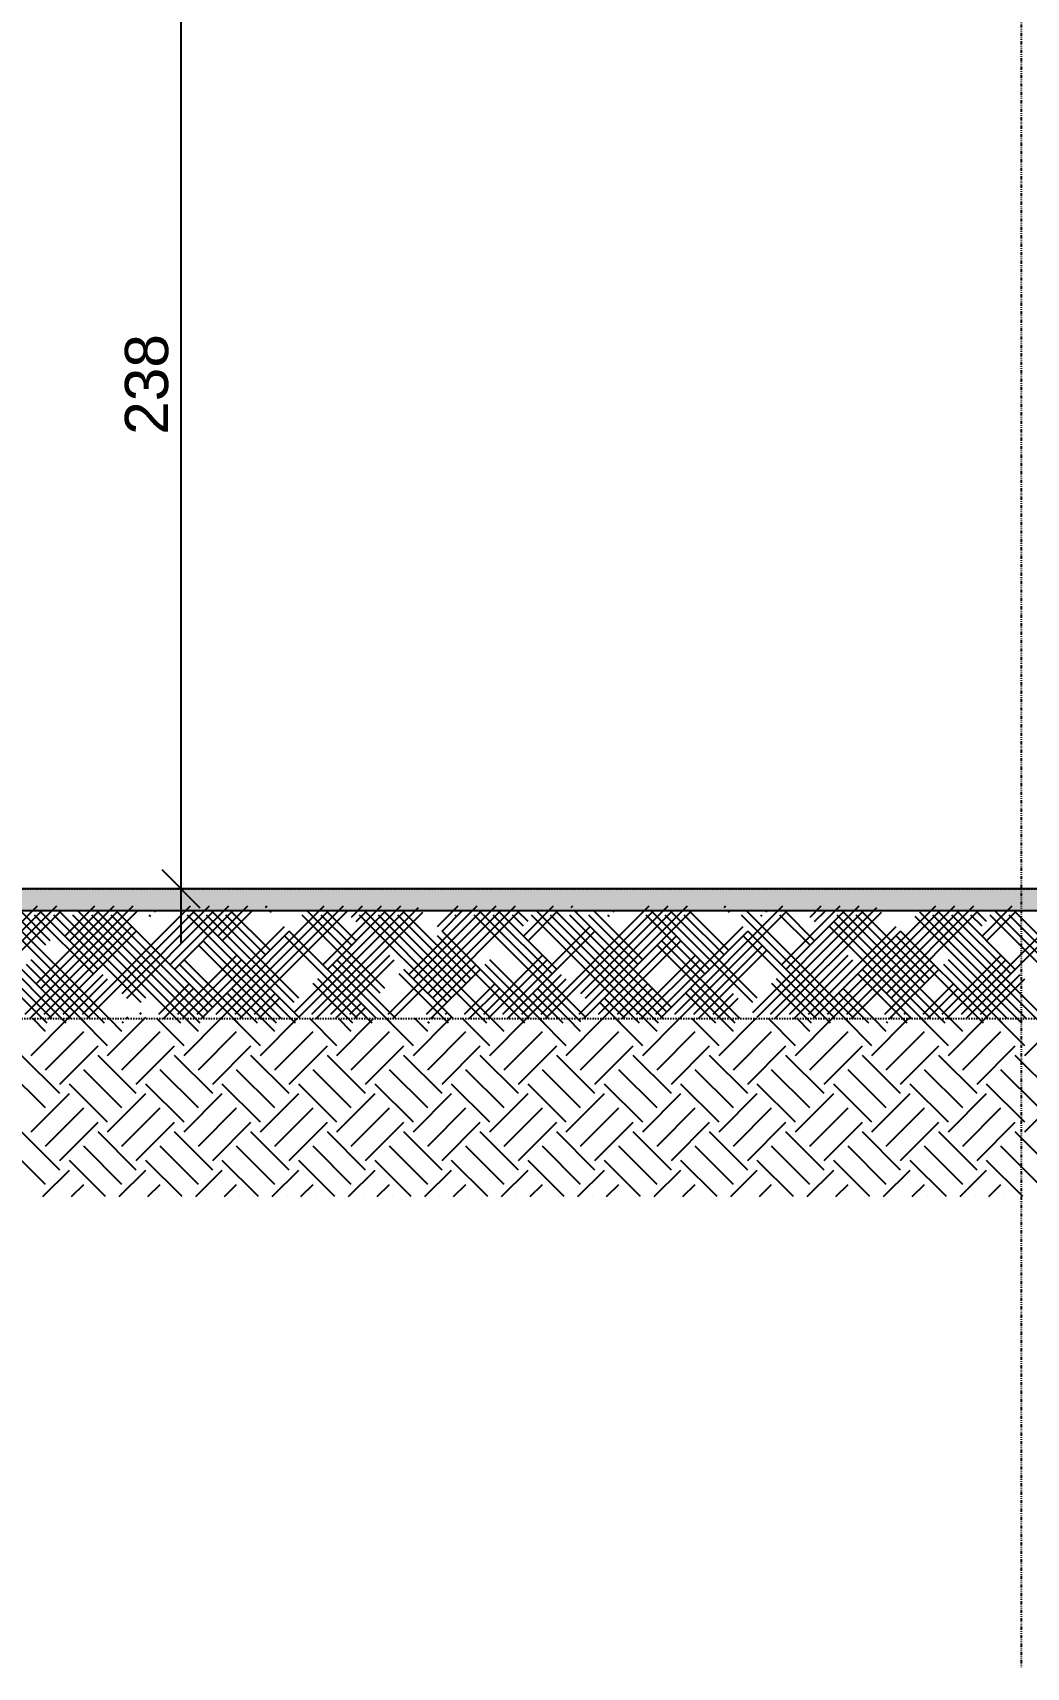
# Model space of a CAD drawing. Extents: x 37185 to 43130, y -8131 to -3926.
# Drawn here: x 41889.1 to 42042.3, y -6361.7 to -6109.7 of the extents above; entities that cross this region are included whole.
import ezdxf

# ---------------------------------------------------------------- set-up
doc = ezdxf.new("R2010")
doc.units = 0
doc.header["$MEASUREMENT"] = 0
doc.linetypes.add('ESTILO_TQS_0002', pattern=[0.4, 0.1, -0.3])
doc.linetypes.add('ESTILO_TQS_0004', pattern=[1.12, 0.5, -0.2, 0.01, -0.2, 0.01, -0.2])
for name, color, linetype in [('36', 253, 'CONTINUOUS'), ('47', 15, 'CONTINUOUS'), ('67', 7, 'CONTINUOUS'), ('70', 160, 'CONTINUOUS'), ('75', 9, 'CONTINUOUS'), ('96', 252, 'CONTINUOUS')]:
    doc.layers.add(name, color=color, linetype=linetype)
doc.styles.add('TQS_ARIAL', font='arial.ttf')

msp = doc.modelspace()

# ---------------------------------------------------------------- linework, layer by layer
at = {"layer": '36', "linetype": 'Continuous'}
for p, q in [((41873.24, -6260.99), (41889.9, -6244.33)), ((41879.36, -6257.82), (41892.85, -6244.33)), ((41887.97, -6260.99), (41904.63, -6244.33)), ((41889.67, -6256.34), (41901.69, -6244.33)), ((41894.09, -6248.98), (41898.74, -6244.33)), ((41896.81, -6260.99), (41913.47, -6244.33)), ((41902.93, -6257.82), (41916.42, -6244.33)), ((41910.3, -6253.4), (41919.36, -6244.33)), ((41917.43, -6260.99), (41934.1, -6244.33)), ((41917.66, -6248.98), (41922.31, -6244.33)), ((41920.38, -6260.99), (41937.04, -6244.33)), ((41925.03, -6244.56), (41925.26, -6244.33)), ((41929.45, -6260.76), (41945.88, -6244.33)), ((41933.87, -6253.4), (41942.94, -6244.33)), ((41938.29, -6246.03), (41939.99, -6244.33)), ((41943.95, -6260.99), (41960.61, -6244.33)), ((41947.12, -6254.87), (41957.67, -6244.33)), ((41950.07, -6257.82), (41963.56, -6244.33)), ((41951.54, -6247.51), (41954.72, -6244.33)), ((41964.8, -6248.98), (41969.45, -6244.33)), ((41967.52, -6260.99), (41984.18, -6244.33)), ((41972.17, -6244.56), (41972.4, -6244.33)), ((41973.41, -6260.99), (41990.08, -6244.33)), ((41973.64, -6257.82), (41987.13, -6244.33)), ((41988.14, -6260.99), (42004.81, -6244.33)), ((41995.74, -6244.56), (41995.97, -6244.33)), ((42000.16, -6260.76), (42016.59, -6244.33)), ((42004.58, -6253.4), (42013.65, -6244.33)), ((42009, -6246.03), (42010.7, -6244.33)), ((42011.71, -6260.99), (42028.38, -6244.33)), ((42014.66, -6260.99), (42031.32, -6244.33)), ((42020.78, -6257.82), (42034.27, -6244.33)), ((42035.51, -6248.98), (42040.16, -6244.33)), ((41873.95, -6261.7), (41890.61, -6245.04)), ((41891.37, -6262.41), (41874.71, -6245.74)), ((41892.08, -6261.7), (41875.42, -6245.04)), ((41880.07, -6258.52), (41893.56, -6245.04)), ((41900.21, -6262.41), (41883.78, -6245.97)), ((41900.92, -6261.7), (41884.49, -6245.27)), ((41891.14, -6250.39), (41886.49, -6245.74)), ((41891.85, -6249.69), (41887.2, -6245.04)), ((41888.68, -6261.7), (41905.34, -6245.04)), ((41898.51, -6254.81), (41889.44, -6245.74)), ((41899.22, -6254.11), (41890.15, -6245.04)), ((41890.38, -6257.05), (41902.39, -6245.04)), ((41905.88, -6259.23), (41892.39, -6245.74)), ((41906.58, -6258.52), (41893.09, -6245.04)), ((41894.8, -6249.69), (41899.45, -6245.04)), ((41912, -6262.41), (41895.33, -6245.74)), ((41912.7, -6261.7), (41896.04, -6245.04)), ((41897.52, -6261.7), (41914.18, -6245.04)), ((41914.94, -6262.41), (41898.28, -6245.74)), ((41915.65, -6261.7), (41898.99, -6245.04)), ((41916.19, -6260.71), (41901.23, -6245.74)), ((41916.9, -6260), (41901.93, -6245.04)), ((41903.64, -6258.52), (41917.13, -6245.04)), ((41907.35, -6245.97), (41907.12, -6245.74)), ((41908.06, -6245.27), (41907.83, -6245.04)), ((41911, -6254.11), (41920.07, -6245.04)), ((41929.67, -6262.41), (41913.01, -6245.74)), ((41930.38, -6261.7), (41913.72, -6245.04)), ((41929.45, -6259.23), (41915.96, -6245.74)), ((41930.15, -6258.52), (41916.66, -6245.04)), ((41918.14, -6261.7), (41934.8, -6245.04)), ((41918.37, -6249.69), (41923.02, -6245.04)), ((41925.03, -6251.87), (41918.9, -6245.74)), ((41925.73, -6251.16), (41919.61, -6245.04)), ((41921.09, -6261.7), (41937.75, -6245.04)), ((41925.73, -6245.27), (41925.96, -6245.04)), ((41930.15, -6261.47), (41946.59, -6245.04)), ((41942.7, -6257.76), (41930.69, -6245.74)), ((41943.41, -6257.05), (41931.4, -6245.04)), ((41932.16, -6260.99), (41948.6, -6244.56)), ((41932.87, -6261.7), (41949.3, -6245.27)), ((41938.29, -6250.39), (41933.64, -6245.74)), ((41938.99, -6249.69), (41934.34, -6245.04)), ((41934.57, -6254.11), (41943.64, -6245.04)), ((41938.99, -6246.74), (41940.7, -6245.04)), ((41953.02, -6259.23), (41939.53, -6245.74)), ((41953.72, -6258.52), (41940.23, -6245.04)), ((41959.14, -6262.41), (41942.47, -6245.74)), ((41959.84, -6261.7), (41943.18, -6245.04)), ((41944.66, -6261.7), (41961.32, -6245.04)), ((41955.96, -6256.29), (41945.42, -6245.74)), ((41956.67, -6255.58), (41946.13, -6245.04)), ((41947.83, -6255.58), (41958.37, -6245.04)), ((41950.78, -6258.52), (41964.27, -6245.04)), ((41952.25, -6248.21), (41955.43, -6245.04)), ((41954.49, -6245.97), (41954.26, -6245.74)), ((41955.2, -6245.27), (41954.97, -6245.04)), ((41973.64, -6262.18), (41957.21, -6245.74)), ((41974.35, -6261.47), (41957.91, -6245.04)), ((41969.22, -6254.81), (41960.15, -6245.74)), ((41969.93, -6254.11), (41960.86, -6245.04)), ((41964.8, -6247.45), (41963.1, -6245.74)), ((41965.51, -6246.74), (41963.8, -6245.04)), ((41965.51, -6249.69), (41970.16, -6245.04)), ((41982.71, -6262.41), (41966.04, -6245.74)), ((41983.41, -6261.7), (41966.75, -6245.04)), ((41968.23, -6261.7), (41984.89, -6245.04)), ((41985.65, -6262.41), (41968.99, -6245.74)), ((41986.36, -6261.7), (41969.7, -6245.04)), ((41986.9, -6260.71), (41971.94, -6245.74)), ((41987.61, -6260), (41972.64, -6245.04)), ((41972.87, -6245.27), (41973.1, -6245.04)), ((41974.12, -6261.7), (41990.78, -6245.04)), ((41974.35, -6258.52), (41987.84, -6245.04)), ((41982.48, -6253.34), (41974.88, -6245.74)), ((41983.19, -6252.63), (41975.59, -6245.04)), ((41978.06, -6245.97), (41977.83, -6245.74)), ((41978.77, -6245.27), (41978.54, -6245.04)), ((41992.79, -6254.81), (41983.72, -6245.74)), ((41993.5, -6254.11), (41984.43, -6245.04)), ((42000.16, -6259.23), (41986.67, -6245.74)), ((42000.86, -6258.52), (41987.38, -6245.04)), ((41988.85, -6261.7), (42005.51, -6245.04)), ((41995.74, -6251.87), (41989.61, -6245.74)), ((41996.44, -6251.16), (41990.32, -6245.04)), ((41996.44, -6245.27), (41996.68, -6245.04)), ((42015.12, -6262.41), (41998.45, -6245.74)), ((42015.82, -6261.7), (41999.16, -6245.04)), ((42000.86, -6261.47), (42017.3, -6245.04)), ((42001.63, -6245.97), (42001.4, -6245.74)), ((42002.34, -6245.27), (42002.11, -6245.04)), ((42002.88, -6260.99), (42019.31, -6244.56)), ((42003.58, -6261.7), (42020.01, -6245.27)), ((42009, -6250.39), (42004.35, -6245.74)), ((42009.7, -6249.69), (42005.05, -6245.04)), ((42005.28, -6254.11), (42014.35, -6245.04)), ((42009.7, -6246.74), (42011.41, -6245.04)), ((42012.42, -6261.7), (42029.08, -6245.04)), ((42027.61, -6261.7), (42012.65, -6246.74)), ((42029.85, -6262.41), (42013.18, -6245.74)), ((42030.55, -6261.7), (42013.89, -6245.04)), ((42015.37, -6261.7), (42032.03, -6245.04)), ((42026.67, -6256.29), (42016.13, -6245.74)), ((42027.38, -6255.58), (42016.84, -6245.04)), ((42021.49, -6258.52), (42034.98, -6245.04)), ((42041.63, -6262.41), (42025.2, -6245.97)), ((42042.34, -6261.7), (42025.91, -6245.27)), ((42044.35, -6262.18), (42027.92, -6245.74)), ((42045.06, -6261.47), (42028.62, -6245.04)), ((42039.93, -6254.81), (42030.86, -6245.74)), ((42040.64, -6254.11), (42031.57, -6245.04)), ((42035.51, -6247.45), (42033.81, -6245.74)), ((42036.22, -6246.74), (42034.52, -6245.04)), ((42036.22, -6249.69), (42040.87, -6245.04)), ((42053.42, -6262.41), (42036.75, -6245.74)), ((42054.13, -6261.7), (42037.46, -6245.04)), ((42056.36, -6262.41), (42039.7, -6245.74)), ((42057.07, -6261.7), (42040.41, -6245.04)), ((41894.32, -6262.41), (41880.83, -6248.92)), ((41895.03, -6261.7), (41881.54, -6248.21)), ((41890.92, -6260.99), (41904.4, -6247.51)), ((41891.62, -6261.7), (41905.11, -6248.21)), ((41914.49, -6260.99), (41927.97, -6247.51)), ((41915.19, -6261.7), (41928.68, -6248.21)), ((41941.46, -6262.41), (41927.97, -6248.92)), ((41942.17, -6261.7), (41928.68, -6248.21)), ((41965.03, -6262.41), (41951.54, -6248.92)), ((41965.74, -6261.7), (41952.25, -6248.21)), ((41961.63, -6260.99), (41975.11, -6247.51)), ((41962.33, -6261.7), (41975.82, -6248.21)), ((41976.36, -6260.99), (41988.37, -6248.98)), ((41985.2, -6260.99), (41998.68, -6247.51)), ((41985.9, -6261.7), (41999.39, -6248.21)), ((42012.17, -6262.41), (41998.68, -6248.92)), ((42012.88, -6261.7), (41999.39, -6248.21)), ((42008.77, -6260.99), (42022.25, -6247.51)), ((42009.47, -6261.7), (42022.96, -6248.21)), ((42026.9, -6262.41), (42011.94, -6247.45)), ((42035.74, -6262.41), (42022.25, -6248.92)), ((42036.45, -6261.7), (42022.96, -6248.21)), ((42032.34, -6260.99), (42045.82, -6247.51)), ((42033.05, -6261.7), (42046.53, -6248.21)), ((41911.54, -6260.99), (41920.61, -6251.93)), ((41926.73, -6262.41), (41914.71, -6250.39)), ((41927.44, -6261.7), (41915.42, -6249.69)), ((41935.11, -6260.99), (41944.18, -6251.93)), ((41958.68, -6260.99), (41967.75, -6251.93)), ((41977.07, -6261.7), (41989.08, -6249.69)), ((41982.25, -6260.99), (41991.32, -6251.93)), ((41997.44, -6262.41), (41985.43, -6250.39)), ((41998.15, -6261.7), (41986.13, -6249.69)), ((41991.09, -6260.99), (42001.63, -6250.45)), ((41991.8, -6261.7), (42002.34, -6251.16)), ((42005.82, -6260.99), (42014.89, -6251.93)), ((42029.39, -6260.99), (42038.46, -6251.93)), ((41897.27, -6262.41), (41888.2, -6253.34)), ((41897.97, -6261.7), (41888.91, -6252.63)), ((41920.84, -6262.41), (41911.77, -6253.34)), ((41912.25, -6261.7), (41921.31, -6252.63)), ((41921.54, -6261.7), (41912.48, -6252.63)), ((41944.41, -6262.41), (41935.34, -6253.34)), ((41935.82, -6261.7), (41944.88, -6252.63)), ((41945.11, -6261.7), (41936.05, -6252.63)), ((41953.95, -6261.7), (41946.36, -6254.11)), ((41949.84, -6260.99), (41957.44, -6253.4)), ((41950.55, -6261.7), (41958.14, -6254.11)), ((41967.98, -6262.41), (41958.91, -6253.34)), ((41959.39, -6261.7), (41968.45, -6252.63)), ((41968.68, -6261.7), (41959.62, -6252.63)), ((41982.96, -6261.7), (41992.03, -6252.63)), ((42006.53, -6261.7), (42015.6, -6252.63)), ((42024.66, -6261.7), (42017.07, -6254.11)), ((42020.55, -6260.99), (42028.15, -6253.4)), ((42021.26, -6261.7), (42028.85, -6254.11)), ((42038.69, -6262.41), (42029.62, -6253.34)), ((42030.1, -6261.7), (42039.17, -6252.63)), ((42039.39, -6261.7), (42030.33, -6252.63)), ((41893.86, -6260.99), (41899.98, -6254.87)), ((41894.57, -6261.7), (41900.69, -6255.58)), ((41908.59, -6260.99), (41913.24, -6256.34)), ((41909.3, -6261.7), (41913.95, -6257.05)), ((41924.49, -6261.7), (41919.84, -6257.05)), ((41938.51, -6262.41), (41932.39, -6256.29)), ((41939.22, -6261.7), (41933.1, -6255.58)), ((41953.24, -6262.41), (41945.65, -6254.81)), ((41955.73, -6260.99), (41960.38, -6256.34)), ((41956.44, -6261.7), (41961.09, -6257.05)), ((41964.57, -6260.99), (41970.69, -6254.87)), ((41965.28, -6261.7), (41971.4, -6255.58)), ((41971.63, -6261.7), (41966.98, -6257.05)), ((41979.31, -6260.99), (41983.95, -6256.34)), ((41980.01, -6261.7), (41984.66, -6257.05)), ((41995.2, -6261.7), (41990.55, -6257.05)), ((42009.22, -6262.41), (42003.1, -6256.29)), ((42009.93, -6261.7), (42003.81, -6255.58)), ((42018.77, -6261.7), (42014.12, -6257.05)), ((42023.96, -6262.41), (42016.36, -6254.81)), ((42026.45, -6260.99), (42031.09, -6256.34)), ((42027.15, -6261.7), (42031.8, -6257.05)), ((42035.28, -6260.99), (42041.4, -6254.87)), ((42035.99, -6261.7), (42042.11, -6255.58)), ((41923.78, -6262.41), (41919.13, -6257.76)), ((41923.33, -6260.99), (41926.5, -6257.82)), ((41924.03, -6261.7), (41927.21, -6258.52)), ((41938.06, -6260.99), (41939.76, -6259.29)), ((41970.92, -6262.41), (41966.27, -6257.76)), ((41979.76, -6262.41), (41976.59, -6259.23)), ((41980.47, -6261.7), (41977.29, -6258.52)), ((41994.49, -6262.41), (41989.84, -6257.76)), ((41994.04, -6260.99), (41997.21, -6257.82)), ((41994.74, -6261.7), (41997.92, -6258.52)), ((42018.06, -6262.41), (42013.42, -6257.76)), ((41900.46, -6261.7), (41900.46, -6261.7)), ((41900.46, -6261.7), (41900.46, -6261.7)), ((41903.16, -6262.41), (41902.93, -6262.18)), ((41903.41, -6261.7), (41903.41, -6261.7)), ((41903.41, -6261.7), (41903.41, -6261.7)), ((41903.86, -6261.7), (41903.64, -6261.47)), ((41905.65, -6260.99), (41905.88, -6260.76)), ((41906.36, -6261.7), (41906.58, -6261.47)), ((41906.81, -6261.7), (41906.81, -6261.7)), ((41906.81, -6261.7), (41906.81, -6261.7)), ((41909.76, -6261.7), (41909.76, -6261.7)), ((41909.76, -6261.7), (41909.76, -6261.7)), ((41918.6, -6261.7), (41918.6, -6261.7)), ((41918.6, -6261.7), (41918.6, -6261.7)), ((41926.98, -6261.7), (41926.98, -6261.7)), ((41926.98, -6261.7), (41926.98, -6261.7)), ((41929.93, -6261.7), (41929.93, -6261.7)), ((41929.93, -6261.7), (41929.93, -6261.7)), ((41933.33, -6261.7), (41933.33, -6261.7)), ((41933.33, -6261.7), (41933.33, -6261.7)), ((41936.27, -6261.7), (41936.27, -6261.7)), ((41936.27, -6261.7), (41936.27, -6261.7)), ((41938.76, -6261.7), (41940.47, -6260)), ((41941.71, -6261.7), (41941.71, -6261.7)), ((41941.71, -6261.7), (41941.71, -6261.7)), ((41947.6, -6261.7), (41947.6, -6261.7)), ((41947.6, -6261.7), (41947.6, -6261.7)), ((41948.06, -6261.7), (41948.06, -6261.7)), ((41948.06, -6261.7), (41948.06, -6261.7)), ((41950.3, -6262.41), (41950.07, -6262.18)), ((41951.01, -6261.7), (41950.78, -6261.47)), ((41952.79, -6260.99), (41953.02, -6260.76)), ((41953.5, -6261.7), (41953.72, -6261.47)), ((41956.9, -6261.7), (41956.9, -6261.7)), ((41956.9, -6261.7), (41956.9, -6261.7)), ((41962.79, -6261.7), (41962.79, -6261.7)), ((41962.79, -6261.7), (41962.79, -6261.7)), ((41971.17, -6261.7), (41971.17, -6261.7)), ((41971.17, -6261.7), (41971.17, -6261.7)), ((41974.58, -6261.7), (41974.58, -6261.7)), ((41974.58, -6261.7), (41974.58, -6261.7)), ((41977.52, -6261.7), (41977.52, -6261.7)), ((41977.52, -6261.7), (41977.52, -6261.7)), ((41989.31, -6261.7), (41989.31, -6261.7)), ((41989.31, -6261.7), (41989.31, -6261.7)), ((41992.25, -6261.7), (41992.25, -6261.7)), ((41992.25, -6261.7), (41992.25, -6261.7)), ((41997.69, -6261.7), (41997.69, -6261.7)), ((41997.69, -6261.7), (41997.69, -6261.7)), ((42000.64, -6261.7), (42000.64, -6261.7)), ((42000.64, -6261.7), (42000.64, -6261.7)), ((42001.09, -6261.7), (42001.09, -6261.7)), ((42001.09, -6261.7), (42001.09, -6261.7)), ((42004.04, -6261.7), (42004.04, -6261.7)), ((42004.04, -6261.7), (42004.04, -6261.7)), ((42006.98, -6261.7), (42006.98, -6261.7)), ((42006.98, -6261.7), (42006.98, -6261.7)), ((42018.31, -6261.7), (42018.31, -6261.7)), ((42018.31, -6261.7), (42018.31, -6261.7)), ((42021.01, -6262.41), (42020.78, -6262.18)), ((42021.72, -6261.7), (42021.49, -6261.47)), ((42023.5, -6260.99), (42023.73, -6260.76)), ((42024.21, -6261.7), (42024.43, -6261.47)), ((42033.5, -6261.7), (42033.5, -6261.7)), ((42033.5, -6261.7), (42033.5, -6261.7)), ((42038.94, -6261.7), (42038.94, -6261.7)), ((42038.94, -6261.7), (42038.94, -6261.7)), ((42041.88, -6261.7), (42041.88, -6261.7)), ((42041.88, -6261.7), (42041.88, -6261.7))]:
    msp.add_line(p, q, dxfattribs=at)
at = {"layer": '47', "linetype": 'Continuous'}
for p, q in [((41888.91, -6267.36), (41894.57, -6261.7)), ((41891.12, -6263.68), (41889.14, -6261.7)), ((41900.69, -6265.89), (41896.5, -6261.7)), ((41900.69, -6267.36), (41906.35, -6261.7)), ((41902.9, -6263.68), (41900.92, -6261.7)), ((41912.48, -6265.89), (41908.29, -6261.7)), ((41912.48, -6267.36), (41918.14, -6261.7)), ((41914.69, -6263.68), (41912.71, -6261.7)), ((41924.26, -6265.89), (41920.07, -6261.7)), ((41924.26, -6267.36), (41929.92, -6261.7)), ((41926.47, -6263.68), (41924.49, -6261.7)), ((41936.05, -6265.89), (41931.86, -6261.7)), ((41936.05, -6267.36), (41941.71, -6261.7)), ((41938.26, -6263.68), (41936.28, -6261.7)), ((41947.83, -6265.89), (41943.64, -6261.7)), ((41947.83, -6267.36), (41953.49, -6261.7)), ((41950.04, -6263.68), (41948.06, -6261.7)), ((41959.62, -6265.89), (41955.43, -6261.7)), ((41959.62, -6267.36), (41965.28, -6261.7)), ((41961.83, -6263.68), (41959.85, -6261.7)), ((41971.4, -6265.89), (41967.21, -6261.7)), ((41971.4, -6267.36), (41977.06, -6261.7)), ((41973.61, -6263.68), (41971.63, -6261.7)), ((41983.19, -6265.89), (41979, -6261.7)), ((41983.19, -6267.36), (41988.85, -6261.7)), ((41985.4, -6263.68), (41983.42, -6261.7)), ((41994.97, -6265.89), (41990.78, -6261.7)), ((41994.97, -6267.36), (42000.63, -6261.7)), ((41997.18, -6263.68), (41995.2, -6261.7)), ((42006.76, -6265.89), (42002.57, -6261.7)), ((42006.76, -6267.36), (42012.42, -6261.7)), ((42008.97, -6263.68), (42006.99, -6261.7)), ((42018.54, -6265.89), (42014.35, -6261.7)), ((42018.54, -6267.36), (42024.2, -6261.7)), ((42020.75, -6263.68), (42018.77, -6261.7)), ((42030.33, -6265.89), (42026.14, -6261.7)), ((42030.33, -6267.36), (42035.99, -6261.7)), ((42032.54, -6263.68), (42030.56, -6261.7)), ((42042.11, -6265.89), (42037.92, -6261.7)), ((42042.11, -6267.36), (42047.77, -6261.7)), ((41891.12, -6269.57), (41897.01, -6263.68)), ((41902.9, -6269.57), (41908.79, -6263.68)), ((41914.69, -6269.57), (41920.58, -6263.68)), ((41926.47, -6269.57), (41932.36, -6263.68)), ((41938.26, -6269.57), (41944.15, -6263.68)), ((41950.04, -6269.57), (41955.93, -6263.68)), ((41961.83, -6269.57), (41967.72, -6263.68)), ((41973.61, -6269.57), (41979.5, -6263.68)), ((41985.4, -6269.57), (41991.29, -6263.68)), ((41997.18, -6269.57), (42003.07, -6263.68)), ((42008.97, -6269.57), (42014.86, -6263.68)), ((42020.75, -6269.57), (42026.64, -6263.68)), ((42032.54, -6269.57), (42038.43, -6263.68)), ((41893.32, -6271.78), (41899.22, -6265.89)), ((41905.11, -6271.78), (41911, -6265.89)), ((41916.9, -6271.78), (41922.79, -6265.89)), ((41928.68, -6271.78), (41934.57, -6265.89)), ((41940.47, -6271.78), (41946.36, -6265.89)), ((41952.25, -6271.78), (41958.14, -6265.89)), ((41964.04, -6271.78), (41969.93, -6265.89)), ((41975.82, -6271.78), (41981.71, -6265.89)), ((41987.61, -6271.78), (41993.5, -6265.89)), ((41999.39, -6271.78), (42005.28, -6265.89)), ((42011.18, -6271.78), (42017.07, -6265.89)), ((42022.96, -6271.78), (42028.85, -6265.89)), ((42034.75, -6271.78), (42040.64, -6265.89)), ((41891.12, -6275.47), (41885.22, -6269.57)), ((41893.32, -6273.26), (41887.43, -6267.36)), ((41902.9, -6275.47), (41897.01, -6269.57)), ((41905.11, -6273.26), (41899.22, -6267.36)), ((41914.69, -6275.47), (41908.79, -6269.57)), ((41916.9, -6273.26), (41911, -6267.36)), ((41926.47, -6275.47), (41920.58, -6269.57)), ((41928.68, -6273.26), (41922.79, -6267.36)), ((41938.26, -6275.47), (41932.36, -6269.57)), ((41940.47, -6273.26), (41934.57, -6267.36)), ((41950.04, -6275.47), (41944.15, -6269.57)), ((41952.25, -6273.26), (41946.36, -6267.36)), ((41961.83, -6275.47), (41955.93, -6269.57)), ((41964.04, -6273.26), (41958.14, -6267.36)), ((41973.61, -6275.47), (41967.72, -6269.57)), ((41975.82, -6273.26), (41969.93, -6267.36)), ((41985.4, -6275.47), (41979.5, -6269.57)), ((41987.61, -6273.26), (41981.71, -6267.36)), ((41997.18, -6275.47), (41991.29, -6269.57)), ((41999.39, -6273.26), (41993.5, -6267.36)), ((42008.97, -6275.47), (42003.07, -6269.57)), ((42011.18, -6273.26), (42005.28, -6267.36)), ((42020.75, -6275.47), (42014.86, -6269.57)), ((42022.96, -6273.26), (42017.07, -6267.36)), ((42032.54, -6275.47), (42026.64, -6269.57)), ((42034.75, -6273.26), (42028.85, -6267.36)), ((42044.32, -6275.47), (42038.43, -6269.57)), ((42046.53, -6273.26), (42040.64, -6267.36)), ((41900.69, -6277.68), (41894.8, -6271.78)), ((41912.48, -6277.68), (41906.58, -6271.78)), ((41924.26, -6277.68), (41918.37, -6271.78)), ((41936.05, -6277.68), (41930.15, -6271.78)), ((41947.83, -6277.68), (41941.94, -6271.78)), ((41959.62, -6277.68), (41953.72, -6271.78)), ((41971.4, -6277.68), (41965.51, -6271.78)), ((41983.19, -6277.68), (41977.29, -6271.78)), ((41994.97, -6277.68), (41989.08, -6271.78)), ((42006.76, -6277.68), (42000.86, -6271.78)), ((42018.54, -6277.68), (42012.65, -6271.78)), ((42030.33, -6277.68), (42024.43, -6271.78)), ((42042.11, -6277.68), (42036.22, -6271.78)), ((41888.91, -6279.15), (41894.8, -6273.26)), ((41900.69, -6279.15), (41906.58, -6273.26)), ((41912.48, -6279.15), (41918.37, -6273.26)), ((41924.26, -6279.15), (41930.15, -6273.26)), ((41936.05, -6279.15), (41941.94, -6273.26)), ((41947.83, -6279.15), (41953.72, -6273.26)), ((41959.62, -6279.15), (41965.51, -6273.26)), ((41971.4, -6279.15), (41977.29, -6273.26)), ((41983.19, -6279.15), (41989.08, -6273.26)), ((41994.97, -6279.15), (42000.86, -6273.26)), ((42006.76, -6279.15), (42012.65, -6273.26)), ((42018.54, -6279.15), (42024.43, -6273.26)), ((42030.33, -6279.15), (42036.22, -6273.26)), ((42042.11, -6279.15), (42048, -6273.26)), ((41891.12, -6281.36), (41897.01, -6275.47)), ((41902.9, -6281.36), (41908.79, -6275.47)), ((41914.69, -6281.36), (41920.58, -6275.47)), ((41926.47, -6281.36), (41932.36, -6275.47)), ((41938.26, -6281.36), (41944.15, -6275.47)), ((41950.04, -6281.36), (41955.93, -6275.47)), ((41961.83, -6281.36), (41967.72, -6275.47)), ((41973.61, -6281.36), (41979.5, -6275.47)), ((41985.4, -6281.36), (41991.29, -6275.47)), ((41997.18, -6281.36), (42003.07, -6275.47)), ((42008.97, -6281.36), (42014.86, -6275.47)), ((42020.75, -6281.36), (42026.64, -6275.47)), ((42032.54, -6281.36), (42038.43, -6275.47)), ((41893.32, -6285.04), (41887.43, -6279.15)), ((41893.32, -6283.57), (41899.22, -6277.68)), ((41905.11, -6285.04), (41899.22, -6279.15)), ((41905.11, -6283.57), (41911, -6277.68)), ((41916.9, -6285.04), (41911, -6279.15)), ((41916.9, -6283.57), (41922.79, -6277.68)), ((41928.68, -6285.04), (41922.79, -6279.15)), ((41928.68, -6283.57), (41934.57, -6277.68)), ((41940.47, -6285.04), (41934.57, -6279.15)), ((41940.47, -6283.57), (41946.36, -6277.68)), ((41952.25, -6285.04), (41946.36, -6279.15)), ((41952.25, -6283.57), (41958.14, -6277.68)), ((41964.04, -6285.04), (41958.14, -6279.15)), ((41964.04, -6283.57), (41969.93, -6277.68)), ((41975.82, -6285.04), (41969.93, -6279.15)), ((41975.82, -6283.57), (41981.71, -6277.68)), ((41987.61, -6285.04), (41981.71, -6279.15)), ((41987.61, -6283.57), (41993.5, -6277.68)), ((41999.39, -6285.04), (41993.5, -6279.15)), ((41999.39, -6283.57), (42005.28, -6277.68)), ((42011.18, -6285.04), (42005.28, -6279.15)), ((42011.18, -6283.57), (42017.07, -6277.68)), ((42022.96, -6285.04), (42017.07, -6279.15)), ((42022.96, -6283.57), (42028.85, -6277.68)), ((42034.75, -6285.04), (42028.85, -6279.15)), ((42034.75, -6283.57), (42040.64, -6277.68)), ((42046.53, -6285.04), (42040.64, -6279.15)), ((41891.12, -6287.25), (41885.22, -6281.36)), ((41902.9, -6287.25), (41897.01, -6281.36)), ((41914.69, -6287.25), (41908.79, -6281.36)), ((41926.47, -6287.25), (41920.58, -6281.36)), ((41938.26, -6287.25), (41932.36, -6281.36)), ((41950.04, -6287.25), (41944.15, -6281.36)), ((41961.83, -6287.25), (41955.93, -6281.36)), ((41973.61, -6287.25), (41967.72, -6281.36)), ((41985.4, -6287.25), (41979.5, -6281.36)), ((41997.18, -6287.25), (41991.29, -6281.36)), ((42008.97, -6287.25), (42003.07, -6281.36)), ((42020.75, -6287.25), (42014.86, -6281.36)), ((42032.54, -6287.25), (42026.64, -6281.36)), ((42044.32, -6287.25), (42038.43, -6281.36)), ((41900.37, -6289.14), (41894.8, -6283.57)), ((41912.16, -6289.14), (41906.58, -6283.57)), ((41923.94, -6289.14), (41918.37, -6283.57)), ((41935.73, -6289.14), (41930.15, -6283.57)), ((41947.51, -6289.14), (41941.94, -6283.57)), ((41959.3, -6289.14), (41953.72, -6283.57)), ((41971.08, -6289.14), (41965.51, -6283.57)), ((41982.87, -6289.14), (41977.29, -6283.57)), ((41994.65, -6289.14), (41989.08, -6283.57)), ((42006.44, -6289.14), (42000.86, -6283.57)), ((42018.22, -6289.14), (42012.65, -6283.57)), ((42030.01, -6289.14), (42024.43, -6283.57)), ((42041.79, -6289.14), (42036.22, -6283.57)), ((41890.7, -6289.14), (41894.8, -6285.04)), ((41895.12, -6289.14), (41897.01, -6287.25)), ((41902.48, -6289.14), (41906.58, -6285.04)), ((41906.9, -6289.14), (41908.79, -6287.25)), ((41914.27, -6289.14), (41918.37, -6285.04)), ((41918.69, -6289.14), (41920.58, -6287.25)), ((41926.05, -6289.14), (41930.15, -6285.04)), ((41930.47, -6289.14), (41932.36, -6287.25)), ((41937.84, -6289.14), (41941.94, -6285.04)), ((41942.26, -6289.14), (41944.15, -6287.25)), ((41949.62, -6289.14), (41953.72, -6285.04)), ((41954.04, -6289.14), (41955.93, -6287.25)), ((41961.41, -6289.14), (41965.51, -6285.04)), ((41965.83, -6289.14), (41967.72, -6287.25)), ((41973.19, -6289.14), (41977.29, -6285.04)), ((41977.61, -6289.14), (41979.5, -6287.25)), ((41984.98, -6289.14), (41989.08, -6285.04)), ((41989.4, -6289.14), (41991.29, -6287.25)), ((41996.76, -6289.14), (42000.86, -6285.04)), ((42001.18, -6289.14), (42003.07, -6287.25)), ((42008.55, -6289.14), (42012.65, -6285.04)), ((42012.97, -6289.14), (42014.86, -6287.25)), ((42020.33, -6289.14), (42024.43, -6285.04)), ((42024.75, -6289.14), (42026.64, -6287.25)), ((42032.12, -6289.14), (42036.22, -6285.04)), ((42036.54, -6289.14), (42038.43, -6287.25)), ((41893.01, -6289.14), (41893.01, -6289.14)), ((41897.42, -6289.14), (41897.42, -6289.14)), ((41899.54, -6289.14), (41899.54, -6289.14)), ((41904.79, -6289.14), (41904.79, -6289.14)), ((41909.21, -6289.14), (41909.21, -6289.14)), ((41911.32, -6289.14), (41911.32, -6289.14)), ((41916.58, -6289.14), (41916.58, -6289.14)), ((41920.99, -6289.14), (41920.99, -6289.14)), ((41923.11, -6289.14), (41923.11, -6289.14)), ((41928.36, -6289.14), (41928.36, -6289.14)), ((41932.78, -6289.14), (41932.78, -6289.14)), ((41934.89, -6289.14), (41934.89, -6289.14)), ((41940.15, -6289.14), (41940.15, -6289.14)), ((41944.56, -6289.14), (41944.56, -6289.14)), ((41946.68, -6289.14), (41946.68, -6289.14)), ((41951.93, -6289.14), (41951.93, -6289.14)), ((41956.35, -6289.14), (41956.35, -6289.14)), ((41958.46, -6289.14), (41958.46, -6289.14)), ((41963.72, -6289.14), (41963.72, -6289.14)), ((41968.14, -6289.14), (41968.14, -6289.14)), ((41970.25, -6289.14), (41970.25, -6289.14)), ((41975.5, -6289.14), (41975.5, -6289.14)), ((41979.92, -6289.14), (41979.92, -6289.14)), ((41982.03, -6289.14), (41982.03, -6289.14)), ((41987.29, -6289.14), (41987.29, -6289.14)), ((41991.71, -6289.14), (41991.71, -6289.14)), ((41993.82, -6289.14), (41993.82, -6289.14)), ((41999.07, -6289.14), (41999.07, -6289.14)), ((42003.49, -6289.14), (42003.49, -6289.14)), ((42005.6, -6289.14), (42005.6, -6289.14)), ((42010.86, -6289.14), (42010.86, -6289.14)), ((42015.28, -6289.14), (42015.28, -6289.14)), ((42017.39, -6289.14), (42017.39, -6289.14)), ((42022.64, -6289.14), (42022.64, -6289.14)), ((42027.06, -6289.14), (42027.06, -6289.14)), ((42029.17, -6289.14), (42029.17, -6289.14)), ((42034.43, -6289.14), (42034.43, -6289.14)), ((42038.85, -6289.14), (42038.85, -6289.14)), ((42040.96, -6289.14), (42040.96, -6289.14))]:
    msp.add_line(p, q, dxfattribs=at)
at = {"layer": '67', "linetype": 'ESTILO_TQS_0002'}
for p, q in [((40387.2, -6241.7), (42419.5, -6241.7)), ((40314.73, -6261.7), (42548.59, -6261.7))]:
    msp.add_line(p, q, dxfattribs=at)
at = {"layer": '70', "linetype": 'ESTILO_TQS_0004'}
msp.add_line((42041.53, -5399.92), (42041.53, -6361.7), dxfattribs=at)
at = {"layer": '75', "linetype": 'Continuous'}
for p, q in [((41912.02, -6250.04), (41912.02, -6074.7)), ((41914.97, -6244.65), (41909.08, -6238.76)), ((41910.83, -6241.7), (41903.69, -6241.7)), ((41919.16, -6241.7), (41919.16, -6241.7))]:
    msp.add_line(p, q, dxfattribs=at)
at = {"layer": '96', "linetype": 'Continuous'}
msp.add_lwpolyline([(42155.86, -6241.7), (40387.2, -6241.7), (40387.2, -6245.04), (42155.86, -6245.04), (42155.86, -6241.7)], dxfattribs=at)
for points in [[(42155.86, -6241.7), (40387.2, -6241.7), (40387.2, -6245.04)], [(42155.86, -6241.7), (40387.2, -6245.04), (42155.86, -6245.04)]]:
    msp.add_solid(points, dxfattribs=at)

# ---------------------------------------------------------------- texts
at = {"layer": '75', "linetype": 'Continuous', "style": 'TQS_ARIAL'}
msp.add_text('238', height=6.667, rotation=90, dxfattribs=at).set_placement((41910.02, -6171.7))

doc.saveas('drawing.dxf')
